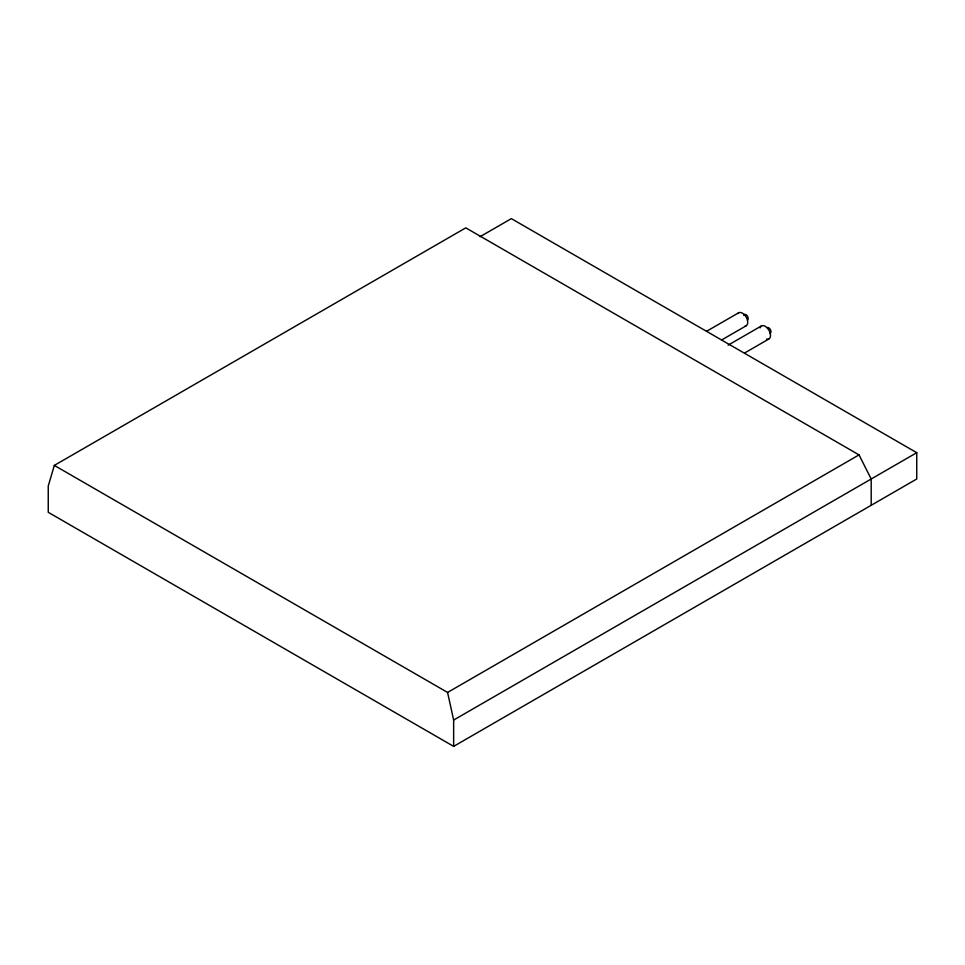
<?xml version="1.0" encoding="UTF-8"?>
<svg xmlns="http://www.w3.org/2000/svg" width="965" height="965" viewBox="0 0 965 965"><rect width="100%" height="100%" fill="white"/><g stroke="black" fill="none" stroke-linecap="round" stroke-linejoin="round"><path stroke-width="1.45" d="M871.19 505.298L871.19 479.002L859.043 454.889L465.781 227.849L54.317 465.407L48.25 486.01L48.25 512.306L453.647 746.367L916.75 478.99L916.75 452.694L511.354 218.633L480.1 236.678M706.609 331.284L738.683 312.769M721.82 339.861L746.198 325.784M728.093 345.181L761.457 325.917M744.594 353.009L768.972 338.932M54.317 465.407L447.579 692.448L859.043 454.889M453.647 746.367L453.647 720.059L916.75 452.694M447.579 692.448L453.647 720.059M760.082 327.871A7.515 4.343 60 0 1 768.972 330.259A7.515 4.343 60 0 1 766.596 339.149M737.839 313.553A7.515 4.343 60 0 1 746.198 317.099A7.515 4.343 60 0 1 745.101 326.122M767.103 327.63A3.209 1.858 60 0 1 770.504 329.861A3.209 1.858 60 0 1 769.841 333.335M743.738 315.314A3.209 1.858 60 0 1 747.067 315.651A3.209 1.858 60 0 1 747.537 320.042"/></g></svg>
